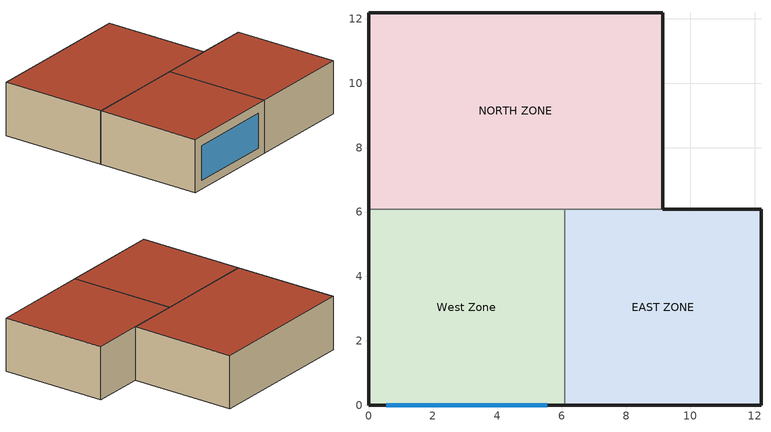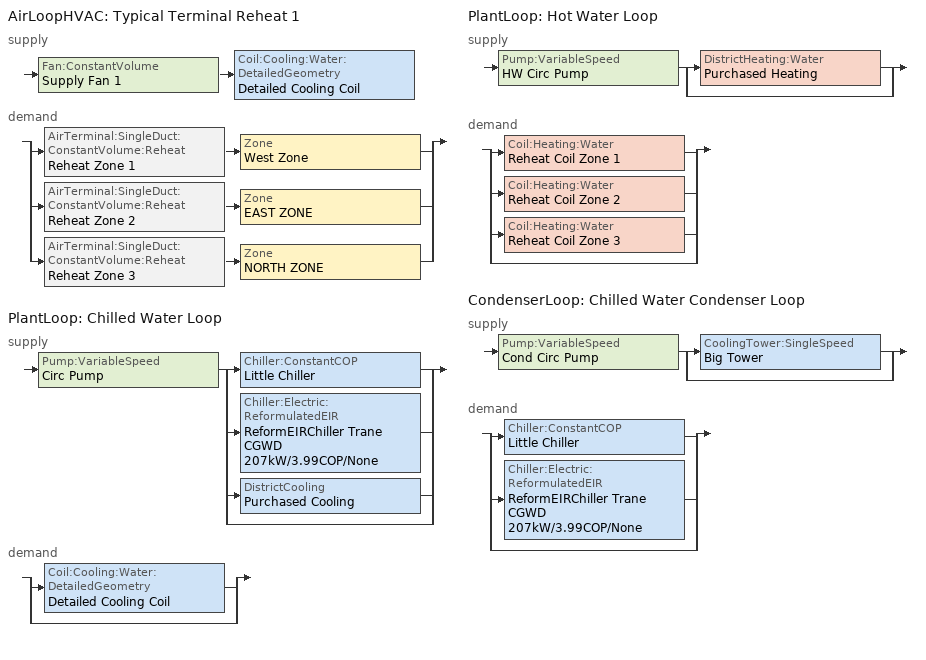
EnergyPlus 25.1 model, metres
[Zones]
West Zone
 floor adiabatic (FLOOR SLAB 8 IN): 0,0 0,6.1 6.1,6.1 6.1,0 z0
 wall outside (EXTWALL80): 0,6.1 0,0 6.1,0 z0:3.05
 wall to NORTH ZONE (PARTITION06): 6.1,6.1 0,6.1 z0:3.05
 wall to EAST ZONE (PARTITION06): 6.1,0 6.1,6.1 z0:3.05
 window (WIN-CON-LIGHT): 0.55,0 5.55,0 z0.5:2.5
 roof outside (ROOF34): 0,6.1 0,0 6.1,0 6.1,6.1 z3.05
EAST ZONE
 floor adiabatic (FLOOR SLAB 8 IN): 6.1,0 6.1,6.1 12.19,6.1 12.19,0 z0
 wall outside (EXTWALL80): 6.1,0 12.19,0 12.19,6.1 9.14,6.1 z0:3.05
 wall to NORTH ZONE (PARTITION06): 9.14,6.1 6.1,6.1 z0:3.05
 roof outside (ROOF34): 6.1,6.1 6.1,0 12.19,0 12.19,6.1 z3.05
NORTH ZONE
 floor adiabatic (FLOOR SLAB 8 IN): 0,6.1 0,12.19 9.14,12.19 9.14,6.1 z0
 wall outside (EXTWALL80): 9.14,6.1 9.14,12.19 0,12.19 0,6.1 z0:3.05
 roof outside (ROOF34): 0,12.19 0,6.1 9.14,6.1 9.14,12.19 z3.05
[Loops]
AirLoopHVAC 'Typical Terminal Reheat 1'
 supply: Fan:ConstantVolume 'Supply Fan 1' > Coil:Cooling:Water:DetailedGeometry 'Detailed Cooling Coil'
 demand: split
  | AirTerminal:SingleDuct:ConstantVolume:Reheat 'Reheat Zone 1' > Zone 'West Zone'
  | AirTerminal:SingleDuct:ConstantVolume:Reheat 'Reheat Zone 2' > Zone 'EAST ZONE'
  | AirTerminal:SingleDuct:ConstantVolume:Reheat 'Reheat Zone 3' > Zone 'NORTH ZONE'
PlantLoop 'Chilled Water Loop'
 supply: Pump:VariableSpeed 'Circ Pump' > split
  | Chiller:ConstantCOP 'Little Chiller'
  | Chiller:Electric:ReformulatedEIR 'ReformEIRChiller Trane CGWD 207kW/3.99COP/None'
  | DistrictCooling 'Purchased Cooling'
  | bypass
 demand: split
  | Coil:Cooling:Water:DetailedGeometry 'Detailed Cooling Coil'
  | bypass
PlantLoop 'Hot Water Loop'
 supply: Pump:VariableSpeed 'HW Circ Pump' > split
  | DistrictHeating:Water 'Purchased Heating'
  | bypass
 demand: split
  | Coil:Heating:Water 'Reheat Coil Zone 1'
  | Coil:Heating:Water 'Reheat Coil Zone 2'
  | Coil:Heating:Water 'Reheat Coil Zone 3'
  | bypass
CondenserLoop 'Chilled Water Condenser Loop'
 supply: Pump:VariableSpeed 'Cond Circ Pump' > split
  | CoolingTower:SingleSpeed 'Big Tower'
  | bypass
 demand: split
  | Chiller:ConstantCOP 'Little Chiller'
  | Chiller:Electric:ReformulatedEIR 'ReformEIRChiller Trane CGWD 207kW/3.99COP/None'
  | bypass
[Building]
NONE: North Axis {deg}=0; Terrain=Suburbs; Loads Convergence Tolerance Value {W}=0.04; Temperature Convergence Tolerance Value {deltaC}=0.4; Solar Distribution=FullInteriorAndExterior; Maximum Number of Warmup Days=25; Minimum Number of Warmup Days=6
[Site:Location]
Chicago Ohare Intl Ap IL USA WMO=725300: Latitude {deg}=41.99; Longitude {deg}=-87.91; Time Zone {hr}=-6; Elevation {m}=205
[SizingPeriod:DesignDay] Day of Month=21; Humidity Condition Type=Wetbulb; Barometric Pressure {Pa}=98886; Rain Indicator=No; Snow Indicator=No; Daylight Saving Time Indicator=No; Solar Model Indicator=ASHRAEClearSky
Name | Month | Day Type | Maximum Dry-Bulb Temperature {C} | Daily Dry-Bulb Temperature Range {deltaC} | Wetbulb or DewPoint at Maximum Dry-Bulb {C} | Wind Speed {m/s} | Wind Direction {deg} | Sky Clearness
Chicago Ohare Intl Ap Ann Htg 99% Condns DB | 1 | WinterDesignDay | -16.6 | 0 | -16.6 | 4.9 | 270 | 0
Chicago Ohare Intl Ap Ann Clg 1% Condns DB=>MWB | 7 | SummerDesignDay | 31.6 | 10.5 | 23 | 5.2 | 230 | 1
[Site:GroundTemperature:BuildingSurface]
20.03, 20.03, 20.13, 20.3, 20.43, 20.52, 20.62, 20.77, 20.78, 20.55, 20.44, 20.2
[Material] Thermal Absorptance=0.9
Name | Roughness | Thickness {m} | Conductivity {W/m-K} | Density {kg/m3} | Specific Heat {J/kg-K} | Solar Absorptance | Visible Absorptance
A1 - 1 IN STUCCO | Smooth | 0.0253898 | 0.691831 | 1858.142 | 836.8 | 0.92 | 0.92
C4 - 4 IN COMMON BRICK | Rough | 0.101498 | 0.726422 | 1922.216 | 836.8 | 0.76 | 0.76
E1 - 3 / 4 IN PLASTER OR GYP BOARD | Smooth | 0.01905 | 0.726422 | 1601.846 | 836.8 | 0.92 | 0.92
C6 - 8 IN CLAY TILE | Smooth | 0.203302 | 0.570761 | 1121.292 | 836.8 | 0.82 | 0.82
C10 - 8 IN HW CONCRETE | MediumRough | 0.203302 | 1.729577 | 2242.585 | 836.8 | 0.65 | 0.65
E2 - 1 / 2 IN SLAG OR STONE | Rough | 0.0127102 | 1.435549 | 881.0155 | 1673.6 | 0.55 | 0.55
E3 - 3 / 8 IN FELT AND MEMBRANE | Rough | 0.00954024 | 0.190253 | 1121.292 | 1673.6 | 0.75 | 0.75
B5 - 1 IN DENSE INSULATION | VeryRough | 0.0253898 | 0.0432394 | 91.30524 | 836.8 | 0.5 | 0.5
C12 - 2 IN HW CONCRETE | MediumRough | 0.0509016 | 1.729577 | 2242.585 | 836.8 | 0.65 | 0.65
[WindowMaterial:Glazing]
WIN-LAY-GLASS-LIGHT: Optical Data Type=SpectralAverage; Thickness {m}=0.003; Solar Transmittance at Normal Incidence=0.9; Front Side Solar Reflectance at Normal Incidence=0.031; Back Side Solar Reflectance at Normal Incidence=0.031; Visible Transmittance at Normal Incidence=0.9; Front Side Visible Reflectance at Normal Incidence=0.05; Back Side Visible Reflectance at Normal Incidence=0.05; Infrared Transmittance at Normal Incidence=0; Front Side Infrared Hemispherical Emissivity=0.84; Back Side Infrared Hemispherical Emissivity=0.84; Conductivity {W/m-K}=0.9
[Construction]
EXTWALL80: A1 - 1 IN STUCCO, C4 - 4 IN COMMON BRICK, E1 - 3 / 4 IN PLASTER OR GYP BOARD
PARTITION06: E1 - 3 / 4 IN PLASTER OR GYP BOARD, C6 - 8 IN CLAY TILE, E1 - 3 / 4 IN PLASTER OR GYP BOARD
FLOOR SLAB 8 IN: C10 - 8 IN HW CONCRETE
ROOF34: E2 - 1 / 2 IN SLAG OR STONE, E3 - 3 / 8 IN FELT AND MEMBRANE, B5 - 1 IN DENSE INSULATION, C12 - 2 IN HW CONCRETE
WIN-CON-LIGHT: WIN-LAY-GLASS-LIGHT
[Zone] Type=1; Multiplier=1; Ceiling Height {m}=autocalculate; Volume {m3}=autocalculate
West Zone; EAST ZONE; NORTH ZONE
[People] Number of People Schedule=OFFICE OCCUPANCY; Number of People Calculation Method=people; Fraction Radiant=0.3; Activity Level Schedule=Activity Sch; Carbon Dioxide Generation Rate {m3/s-W}=3.82E-8; Mean Radiant Temperature Calculation Type=EnclosureAveraged; Work Efficiency Schedule=Work Eff Sch; Clothing Insulation Calculation Method=ClothingInsulationSchedule; Clothing Insulation Schedule=Clothing Sch; Air Velocity Schedule=Air Velo Sch; Thermal Comfort Model 1 Type=FANGER
Name | Zone or ZoneList or Space or SpaceList | Number of People
West Zone | West Zone | 3
EAST ZONE | EAST ZONE | 3
NORTH ZONE | NORTH ZONE | 4
[ElectricEquipment] Schedule=INTERMITTENT; Design Level Calculation Method=EquipmentLevel; Fraction Latent=0; Fraction Radiant=0.3; Fraction Lost=0
Name | Zone or ZoneList or Space or SpaceList | Design Level {W}
West Zone ElecEq 1 | West Zone | 2928.751
EAST ZONE ElecEq 1 | EAST ZONE | 1464.375
NORTH ZONE ElecEq 1 | NORTH ZONE | 2928.751
[Lights] Schedule=OFFICE LIGHTING; Design Level Calculation Method=LightingLevel; Return Air Fraction=0; Fraction Radiant=0.2; Fraction Visible=0.2; Fraction Replaceable=0
Name | Zone or ZoneList or Space or SpaceList | Lighting Level {W}
EAST ZONE Lights 1 | EAST ZONE | 1464.375
NORTH ZONE Lights 1 | NORTH ZONE | 878.6252
[AirLoopHVAC]
Typical Terminal Reheat 1: Design Supply Air Flow Rate {m3/s}=1.3
[AvailabilityManager:Scheduled]
Reheat System 1 Avail: Schedule=FanAndCoilAvailSched
[PlantLoop] Fluid Type=Water; Minimum Loop Flow Rate {m3/s}=0; Plant Loop Volume {m3}=autocalculate; Load Distribution Scheme=Optimal
Name | Plant Equipment Operation Scheme | Maximum Loop Temperature {C} | Minimum Loop Temperature {C} | Maximum Loop Flow Rate {m3/s}
Chilled Water Loop | CW Loop Operation | 98 | 1 | 0.001075
Hot Water Loop | Hot Loop Operation | 100 | 10 | 0.0043
[SetpointManager:Scheduled] Control Variable=Temperature
Name | Schedule | Setpoint Node or NodeList
Chilled Water Loop Setpoint Manager | CW Loop Temp Schedule | Chilled Water Loop Setpoint Node List
Supply Air Temp Manager | Seasonal Reset Supply Air Temp Sch | Supply Air Temp Nodes
Little Chiller Setpoint Manager | CW Loop Temp Schedule | Little Chiller Outlet Node
Condenser Loop Setpoint Manager | Condenser Loop Temp Schedule | Condenser Loop Setpoint Node List
Hot Water Loop Setpoint Manager | HW Loop Temp Schedule | Hot Water Loop Setpoint Node List
[PlantEquipmentOperationSchemes]
Name | Control Scheme 1 | Control Scheme 1 Schedule | Control Scheme 2 | Control Scheme 2 Schedule
CW Loop Operation | Peak Operation | On Peak | Peak Operation | Off Peak
Hot Loop Operation | Purchased Only | ON
[PlantEquipmentOperation:CoolingLoad] Load Range 1 Lower Limit {W}=0
Name | Load Range 1 Upper Limit {W} | Range 1 Equipment List
Peak Operation | 500000 | Electric Only
Off Peak Operation | 900000 | Electric Only
Year Round Tower Operation | 90000000 | All Towers
[PlantEquipmentList]
Chiller Plant; Electric Only: ReformEIRChiller Trane CGWD 207kW/3.99COP/None
Chiller Plant and Purchased: ReformEIRChiller Trane CGWD 207kW/3.99COP/None, Purchased Cooling
Purchased Only: Purchased Cooling
All Chillers: ReformEIRChiller Trane CGWD 207kW/3.99COP/None, Little Chiller
heating plant: Purchased Heating
[DistrictCooling]
Purchased Cooling: Nominal Capacity {W}=680000
[Chiller:Electric:ReformulatedEIR]
ReformEIRChiller Trane CGWD 207kW/3.99COP/None: Reference Capacity {W}=25000; Reference COP {W/W}=3.99; Reference Leaving Chilled Water Temperature {C}=8.89; Reference Leaving Condenser Water Temperature {C}=34.6; Reference Chilled Water Flow Rate {m3/s}=0.001075; Reference Condenser Water Flow Rate {m3/s}=0.001345; Cooling Capacity Function of Temperature Curve=ReformEIRChiller Trane CGWD 207kW/None CAPFT; Electric Input to Cooling Output Ratio Function of Temperature Curve=ReformEIRChiller Trane CGWD 207kW/None EIRFT; Electric Input to Cooling Output Ratio Function of Part Load Ratio Curve=ReformEIRChiller Trane CGWD 207kW/None EIRFPLR; Minimum Part Load Ratio=0.25; Maximum Part Load Ratio=1.01; Optimum Part Load Ratio=1; Minimum Unloading Ratio=0.25; Fraction of Compressor Electric Consumption Rejected by Condenser=1; Leaving Chilled Water Lower Temperature Limit {C}=2; Chiller Flow Mode Type=NotModulated; Design Heat Recovery Water Flow Rate {m3/s}=0
[Chiller:ConstantCOP]
Little Chiller: Nominal Capacity {W}=25000; Nominal COP {W/W}=2.5; Design Chilled Water Flow Rate {m3/s}=0.0011; Design Condenser Water Flow Rate {m3/s}=0.0011; Condenser Type=WaterCooled; Chiller Flow Mode=LeavingSetpointModulated
[Pump:VariableSpeed] Design Pump Head {Pa}=300000; Motor Efficiency=0.87; Fraction of Motor Inefficiencies to Fluid Stream=0; Coefficient 1 of the Part Load Performance Curve=0; Coefficient 2 of the Part Load Performance Curve=1; Coefficient 3 of the Part Load Performance Curve=0; Coefficient 4 of the Part Load Performance Curve=0; Design Minimum Flow Rate {m3/s}=0; Pump Control Type=INTERMITTENT
Name | Design Maximum Flow Rate {m3/s} | Design Power Consumption {W}
Circ Pump | 0.001075 | 500
Cond Circ Pump | 0.001345 | 750
HW Circ Pump | 0.0043 | 2000
[CondenserLoop]
Chilled Water Condenser Loop: Fluid Type=Water; Condenser Equipment Operation Scheme=Tower Loop Operation; Maximum Loop Temperature {C}=80; Minimum Loop Temperature {C}=10; Maximum Loop Flow Rate {m3/s}=0.001345; Minimum Loop Flow Rate {m3/s}=0; Condenser Loop Volume {m3}=autocalculate; Load Distribution Scheme=SequentialLoad
[CondenserEquipmentOperationSchemes]
Tower Loop Operation: Control Scheme 1=Year Round Tower Operation; Control Scheme 1 Schedule=ON
[CondenserEquipmentList]
All Towers: Big Tower
[CoolingTower:SingleSpeed]
Big Tower: Design Water Flow Rate {m3/s}=0.001345; Design Air Flow Rate {m3/s}=16; Design Fan Power {W}=1000; Design U-Factor Times Area Value {W/K}=1750; Free Convection Regime Air Flow Rate {m3/s}=0; Free Convection Regime U-Factor Times Area Value {W/K}=0; Performance Input Method=UFactorTimesAreaAndDesignWaterFlowRate
[PlantEquipmentOperation:HeatingLoad]
Purchased Only: Load Range 1 Lower Limit {W}=0; Load Range 1 Upper Limit {W}=1000000; Range 1 Equipment List=heating plant
[DistrictHeating:Water]
Purchased Heating: Nominal Capacity {W}=1000000
[ZoneControl:Thermostat] Control Type Schedule=Zone Control Type Sched; Control 1=Heating Setpoint with SB; Control 2=Cooling Setpoint with SB
Name | Zone or ZoneList
Zone 1 Thermostat | West Zone
Zone 2 Thermostat | EAST ZONE
Zone 3 Thermostat | NORTH ZONE
[ThermostatSetpoint:SingleHeating]
Heating Setpoint with SB: Setpoint Temperature Schedule=Heating Setpoints
[ThermostatSetpoint:SingleCooling]
Cooling Setpoint with SB: Setpoint Temperature Schedule=Cooling Setpoints
[Zone equipment]
West Zone: Reheat Zone 1
EAST ZONE: Reheat Zone 2
NORTH ZONE: Reheat Zone 3
[Fan:ConstantVolume]
Supply Fan 1: Availability Schedule=FanAndCoilAvailSched; Fan Total Efficiency=0.7; Pressure Rise {Pa}=600; Maximum Flow Rate {m3/s}=1.3; Motor Efficiency=0.9; Motor In Airstream Fraction=1
[Coil:Cooling:Water:DetailedGeometry]
Detailed Cooling Coil: Availability Schedule=CoolingCoilAvailSched; Maximum Water Flow Rate {m3/s}=0.0011; Tube Outside Surface Area {m2}=6.23816; Total Tube Inside Area {m2}=6.20007; Fin Surface Area {m2}=101.716; Minimum Airflow Area {m2}=0.810606; Coil Depth {m}=0.165098; Fin Diameter {m}=0.435072; Fin Thickness {m}=0.00149998; Tube Inside Diameter {m}=0.01445; Tube Outside Diameter {m}=0.0158798; Tube Thermal Conductivity {W/m-K}=385.765; Fin Thermal Conductivity {W/m-K}=203.883; Fin Spacing {m}=0.00181429; Tube Depth Spacing {m}=0.0258998; Number of Tube Rows=6; Number of Tubes per Row=16
[AirTerminal:SingleDuct:ConstantVolume:Reheat] Availability Schedule=FanAndCoilAvailSched; Minimum Hot Water or Steam Flow Rate {m3/s}=0; Convergence Tolerance=0.001
Name | Maximum Air Flow Rate {m3/s} | Reheat Coil | Maximum Hot Water or Steam Flow Rate {m3/s}
Reheat Zone 1 | 0.47 | Reheat Coil Zone 1 | 0.0013
Reheat Zone 2 | 0.36 | Reheat Coil Zone 2 | 0.0012
Reheat Zone 3 | 0.47 | Reheat Coil Zone 3 | 0.0013
[Coil:Heating:Water] Availability Schedule=FanAndCoilAvailSched; U-Factor Times Area Value {W/K}=400; Performance Input Method=UFactorTimesAreaAndDesignWaterFlowRate; Rated Capacity {W}=autosize; Rated Inlet Water Temperature {C}=82.2; Rated Inlet Air Temperature {C}=16.6; Rated Outlet Water Temperature {C}=71.1; Rated Outlet Air Temperature {C}=32.2
Name | Maximum Water Flow Rate {m3/s}
Reheat Coil Zone 1 | 0.0013
Reheat Coil Zone 2 | 0.0012
Reheat Coil Zone 3 | 0.0018
[Controller:WaterCoil]
Main Cooling Coil Controller: Control Variable=Temperature; Action=Reverse; Actuator Variable=FLOW; Controller Convergence Tolerance {deltaC}=0.1; Maximum Actuated Flow {m3/s}=0.0011; Minimum Actuated Flow {m3/s}=0
[Schedule:Compact]
Activity Sch: Through: 12/31, For: AllDays, Until: 24:00, 131.8
Work Eff Sch: Through: 12/31, For: AllDays, Until: 24:00, 0
Clothing Sch; ON: Through: 12/31, For: AllDays, Until: 24:00, 1
Air Velo Sch: Through: 12/31, For: AllDays, Until: 24:00, 0.137
OFFICE OCCUPANCY: Through: 12/31, For: WeekDays SummerDesignDay, Until: 6:00, 0, Until: 7:00, 0.1, Until: 8:00, 0.5, Until: 12:00, 1, Until: 13:00, 0.5, Until: 16:00, 1, Until: 17:00, 0.5, Until: 18:00, 0.1, Until: 24:00, 0, For: AllOtherDays, Until: 24:00, 0
INTERMITTENT: Through: 12/31, For: WeekDays SummerDesignDay, Until: 8:00, 0, Until: 18:00, 1, Until: 24:00, 0, For: AllOtherDays, Until: 24:00, 0
OFFICE LIGHTING: Through: 12/31, For: WeekDays SummerDesignDay, Until: 6:00, 0.05, Until: 7:00, 0.2, Until: 17:00, 1, Until: 18:00, 0.5, Until: 24:00, 0.05, For: AllOtherDays, Until: 24:00, 0.05
On Peak: Through: 12/31, For: AllDays, Until:  9:00, 0, Until: 18:00, 1, Until: 24:00, 0
Off Peak: Through: 12/31, For: AllDays, Until: 9:00, 1, Until: 18:00, 0, Until: 24:00, 1
Seasonal Reset Supply Air Temp Sch: Through: 3/31, For: AllDays, Until: 24:00, 16, Through: 9/30, For: AllDays, Until: 24:00, 13, Through: 12/31, For: AllDays, Until: 24:00, 16
CW Loop Temp Schedule: Through: 12/31, For: AllDays, Until: 24:00, 6.67
HW Loop Temp Schedule: Through: 12/31, For: AllDays, Until: 24:00, 60
Condenser Loop Temp Schedule: Through: 12/31, For: AllDays, Until: 24:00, 29.4
FanAndCoilAvailSched: Through: 3/31, For: AllDays, Until: 24:00, 1, Through: 9/30, For: WeekDays SummerDesignDay, Until: 7:00, 0, Until: 17:00, 1, Until: 24:00, 0, For: WinterDesignDay, Until: 24:00, 0, For: AllOtherDays, Until: 24:00, 0, Through: 12/31, For: AllDays, Until: 24:00, 1
CoolingCoilAvailSched: Through: 3/31, For: AllDays, Until: 24:00, 0, Through: 9/30, For: WeekDays SummerDesignDay, Until: 7:00, 0, Until: 17:00, 1, Until: 24:00, 0, For: WinterDesignDay, Until: 24:00, 0, For: AllOtherDays, Until: 24:00, 0, Through: 12/31, For: AllDays, Until: 24:00, 0
Heating Setpoints: Through: 12/31, For: AllDays, Until:  7:00, 15, Until: 17:00, 20, Until: 24:00, 15
Cooling Setpoints: Through: 12/31, For: AllDays, Until:  7:00, 30, Until: 17:00, 24, Until: 24:00, 30
Zone Control Type Sched: Through: 3/31, For: AllDays, Until: 24:00, 1, Through: 9/30, For: AllDays, Until: 24:00, 2, Through: 12/31, For: AllDays, Until: 24:00, 1
[Curve:Biquadratic] Minimum Value of x=5.56; Maximum Value of x=10.4; Minimum Value of y=29.37; Maximum Value of y=40.94; Input Unit Type for X=Temperature; Input Unit Type for Y=Temperature; Output Unit Type=Dimensionless
Name | Coefficient1 Constant | Coefficient2 x | Coefficient3 x**2 | Coefficient4 y | Coefficient5 y**2 | Coefficient6 x*y
ReformEIRChiller Trane CGWD 207kW/None CAPFT | 0.958546 | 0.0351687 | 0.000124662 | -0.00274556 | -5.00023e-05 | -0.000172349
ReformEIRChiller Trane CGWD 207kW/None EIRFT | 0.7327 | -0.00834361 | 0.00063853 | -0.00303754 | 0.000484953 | -0.00083585
[Curve:Bicubic]
ReformEIRChiller Trane CGWD 207kW/None EIRFPLR: Coefficient1 Constant=0.0708628; Coefficient2 x=0.00278756; Coefficient3 x**2=-8.91704e-06; Coefficient4 y=0.230973; Coefficient5 y**2=1.25044; Coefficient6 x*y=-0.00216103; Coefficient7 x**3=0; Coefficient8 y**3=-0.563009; Coefficient9 x**2*y=0; Coefficient10 x*y**2=0; Minimum Value of x=20.33; Maximum Value of x=36; Minimum Value of y=0.25; Maximum Value of y=1.01
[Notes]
_ElectricReformulatedEIRChiller.idf
Basic file description:  1 story building divided into 3 interior conditioned zones. Roof with no plenum.
No ground contact with floor.
Highlights:              Example of REformulated EIR chiller model and associated performance curve objects.
Simulation Location/Run: Chicago Ohare Intl Ap IL USA WMO=725300, 2 design days, 2 run periods,
Run Control executes the design days only.
Location:                Chicago, IL
Design Days:             CHICAGO_IL_USA Annual Heating 99% Design Conditions DB, MaxDB= -16.6°C
CHICAGO_IL_USA Annual Cooling 1% Design Conditions, MaxDB=  31.6°C MCWB=  23.0°C
Run Period (Weather File): Winter 1/14, Summer 7/7.
Run Control:             No Zone or System sizing required (design days only, see RUN CONTROL object)
Building: Single floor rectangular L-shaped building 40 ft south wall, 40 ft west wall, zone height 10 feet.
There is a single window in the West Zone south wall. The walls are 1 in stucco over 4 in common brick
and gypboard. The roof is a built up roof with 1/2 in stone over 3/8 in felt over 1 in dense insulation
supported by 2 in heavy weight concrete. The window is single pane 3mm clear.
The window to wall ratio is approximately 0.07.
The building is oriented due north.
Floor Area:        130.1 m2 (1403 ft2)
Number of Stories: 1
Zone Description Details:
|       West         |         East           |    window = *
Internal gains description:     ZONE West      - lighting is 0 watts, equip is 2928.751 watts, 3 occupants
Internal gains description:     ZONE North     - lighting is 878.6252 watts, equip is 2928.751 watts, 4 occupants
Internal gains description:     ZONE East      - lighting is 1464.375 watts, equip is 1464.375 watts, 3 occupants
Interzone Surfaces:             3 interzone surfaces (see diagram)
Internal Mass:                  None
Windows:                        1 - single pane clear 3mm glass
Detached Shading:               None
Daylight:                       None
Natural Ventilation:            None
Compact Schedules:              Yes
Solair Distribution:            FullInteriorAndExterior
HVAC:                           3 zone terminal reheat system using single constant volume air loop. Central chilled
water coil scheduled to provide 16 C winter and 13 C summer supply air temperature.
Terminal reheat coils trim supply air temperature to meet zone thermostat set point.
Thermostat setting at 20 C in winter with 15 C set back temperature, 24 C in summer
with 30 C set back temperature. Cooling coil off in winter, reheat coil on all year.
Zonal Equipment:                AirTerminal:SingleDuct:ConstantVolume:Reheat
Central Air Handling Equipment: Yes
System Equipment Autosize:      No (chilled water, condenser, and hot water loop volumes are autosized)
Purchased Cooling:              No
Purchased Heating:              No
Purchased Chilled Water:        Yes (only used if alternate priority control equipment list is selected)
Purchased Hot Water:            Yes
Coils:                          Coil:Cooling:Water:DetailedGeometry
Pumps:                          Pump:VariableSpeed
Boilers:                        None
Chillers:                       Chiller:Electric:ReformulatedEIR (PlantEquipmentOperation:CoolingLoad set up for
electric chiller only).
Chiller:ConstantCOP or DistrictCooling may be used if desired in various
combinations by changing priority control equipment list name in
PlantEquipmentOperation:CoolingLoad object.
Towers:                         1 ea. CoolingTower:SingleSpeed (leaving water set point = 35 C, tower UA = 1750,
water flow rate = 0.001345 m3/s, air flow rate = 16 m3/s, capacity is determined
using UA and Design Water Flow Rate method)
Standard Reports:               None
Timestep or Hourly Variables:   Timestep
Time bins Report:               None
HTML Report:                    None
Environmental Emissions:        None
Utility Tariffs:                None
